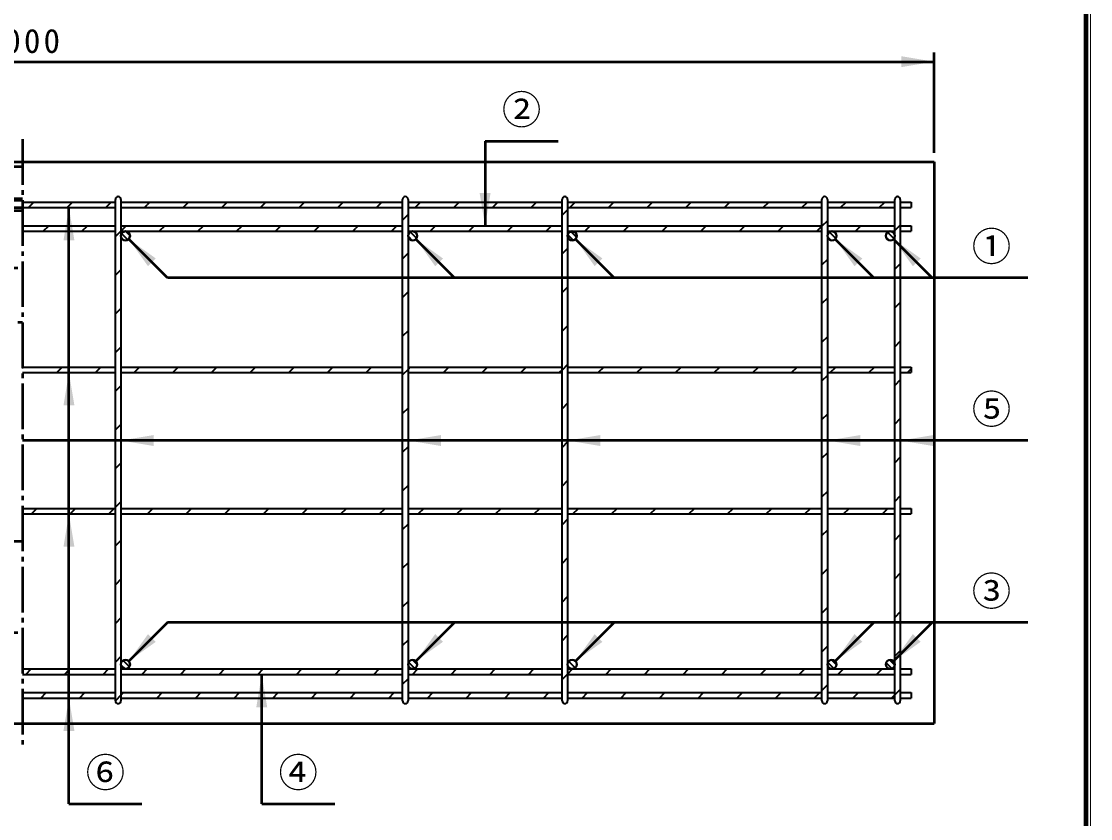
# Model space of a CAD drawing. Units: millimetres, scale not verified. Extents: x 100 to 4105, y 100 to 2870.
# Drawn here: x 2932 to 4105, y 842 to 1716 of the extents above; entities that cross this region are included whole.
import ezdxf
from ezdxf.enums import TextEntityAlignment as Align

# ---------------------------------------------------------------- set-up
doc = ezdxf.new("R2010")
doc.units = ezdxf.units.MM
doc.header["$LTSCALE"] = 5
doc.linetypes.add('USER1', pattern=[13.4, 10, -1.2, 1, -1.2])
doc.linetypes.add('USER2', pattern=[2.2, 1, -1.2])
doc.layers.add('V-nasSTD', color=7, linetype='Continuous', lineweight=35)
doc.styles.add('ＭＳ ゴシック', font='')
doc.styles.get('ＭＳ ゴシック').set_extended_font_data('MS Gothic')

msp = doc.modelspace()

# ---------------------------------------------------------------- hatches: boundary and pattern name
at = {"layer": 'V-nasSTD'}
for points in [[(3897.262, 1665.66), (3933.262, 1671.66), (3897.262, 1677.66)], [(3446.762, 1527.614), (3440.762, 1491.614), (3434.762, 1527.614)], [(2990.262, 1475.66), (2984.262, 1511.66), (2978.262, 1475.66)], [(3071.011, 1447.38), (3049.798, 1477.079), (3079.496, 1455.866)], [(3386.011, 1447.38), (3364.798, 1477.079), (3394.496, 1455.866)], [(3561.011, 1447.38), (3539.798, 1477.079), (3569.496, 1455.866)], [(3846.011, 1447.38), (3824.798, 1477.079), (3854.496, 1455.866)], [(3910.011, 1447.38), (3888.798, 1477.079), (3918.496, 1455.866)], [(2990.262, 1294.66), (2984.262, 1330.66), (2978.262, 1294.66)], [(3077.262, 1262.16), (3041.262, 1256.16), (3077.262, 1250.16)], [(3392.262, 1262.16), (3356.262, 1256.16), (3392.262, 1250.16)], [(3567.262, 1262.16), (3531.262, 1256.16), (3567.262, 1250.16)], [(3852.262, 1262.16), (3816.262, 1256.16), (3852.262, 1250.16)], [(3932.262, 1262.16), (3896.262, 1256.16), (3932.262, 1250.16)], [(2990.262, 1139.66), (2984.262, 1175.66), (2978.262, 1139.66)], [(3071.011, 1043.854), (3049.798, 1014.156), (3079.496, 1035.369)], [(3386.011, 1043.854), (3364.798, 1014.156), (3394.496, 1035.369)], [(3561.011, 1043.854), (3539.798, 1014.156), (3569.496, 1035.369)], [(3846.011, 1043.854), (3824.798, 1014.156), (3854.496, 1035.369)], [(3910.011, 1043.854), (3888.798, 1014.156), (3918.496, 1035.369)], [(3201.762, 963.62), (3195.762, 999.62), (3189.762, 963.62)], [(2990.262, 937.66), (2984.262, 973.66), (2978.262, 937.66)]]:
    msp.add_hatch(color=256, dxfattribs=at).paths.add_polyline_path(points)

# ---------------------------------------------------------------- linework, layer by layer
at = {"layer": 'V-nasSTD', "lineweight": 100}
msp.add_line((4100, 105), (4100, 2865), dxfattribs=at)
at = {"layer": 'V-nasSTD', "lineweight": 50}
for p, q in [((3933.262, 1571.66), (3933.262, 1681.66)), ((1933.262, 1671.66), (3933.262, 1671.66)), ((3440.762, 1584.661), (3520.762, 1584.661)), ((3440.762, 1584.661), (3440.762, 1491.614)), ((1941.262, 1561.66), (3933.262, 1561.66)), ((3933.262, 1561.66), (3933.262, 945.66)), ((1941.262, 1556.66), (2933.262, 1556.66)), ((1933.262, 1521.675), (2933.262, 1521.675)), ((1933.262, 1519.66), (2933.262, 1519.66)), ((1933.262, 1511.66), (2933.262, 1511.66)), ((1933.262, 1508.302), (2933.262, 1508.302)), ((2984.262, 857.66), (2984.262, 1511.66)), ((3092.224, 1434.652), (3049.798, 1477.079)), ((3407.224, 1434.652), (3364.798, 1477.079)), ((3582.224, 1434.652), (3539.798, 1477.079)), ((3867.224, 1434.652), (3824.798, 1477.079)), ((3931.224, 1434.652), (3888.798, 1477.079)), ((4036.262, 1434.652), (3092.224, 1434.652)), ((4036.262, 1256.16), (2933.262, 1256.16)), ((2053.262, 1145.66), (2933.262, 1145.66)), ((3092.224, 1056.582), (3049.798, 1014.156)), ((4036.262, 1056.582), (3092.224, 1056.582)), ((3407.224, 1056.582), (3364.798, 1014.156)), ((3582.224, 1056.582), (3539.798, 1014.156)), ((3867.224, 1056.582), (3824.798, 1014.156)), ((3931.224, 1056.582), (3888.798, 1014.156)), ((3195.762, 857.66), (3195.762, 999.62)), ((1933.262, 945.66), (3933.262, 945.66)), ((2984.262, 857.66), (3064.262, 857.66)), ((3195.762, 857.66), (3275.762, 857.66))]:
    msp.add_line(p, q, dxfattribs=at)
at = {"layer": 'V-nasSTD', "linetype": 'USER1', "lineweight": 50}
msp.add_line((2933.262, 1586.66), (2933.262, 920.66), dxfattribs=at)
at = {"layer": 'V-nasSTD'}
for p, q in [((2933.262, 1517.66), (3035.262, 1517.66)), ((2939.737, 1511.66), (2945.737, 1517.66)), ((2982.163, 1511.66), (2988.163, 1517.66)), ((3024.589, 1511.66), (3030.589, 1517.66)), ((3035.262, 970.66), (3035.262, 1520.66)), ((3041.262, 1520.66), (3041.262, 970.66)), ((3041.262, 1517.66), (3350.262, 1517.66)), ((3067.016, 1511.66), (3070.12, 1514.763)), ((3073.016, 1517.66), (3070.12, 1514.763)), ((3109.442, 1511.66), (3115.442, 1517.66)), ((3151.869, 1511.66), (3157.869, 1517.66)), ((3194.295, 1511.66), (3200.295, 1517.66)), ((3236.722, 1511.66), (3242.722, 1517.66)), ((3279.148, 1511.66), (3285.148, 1517.66)), ((3321.574, 1511.66), (3327.574, 1517.66)), ((3350.262, 970.66), (3350.262, 1520.66)), ((3356.262, 1520.66), (3356.262, 970.66)), ((3356.262, 1517.66), (3525.262, 1517.66)), ((3364.001, 1511.66), (3370.001, 1517.66)), ((3406.427, 1511.66), (3412.427, 1517.66)), ((3448.854, 1511.66), (3454.854, 1517.66)), ((3491.28, 1511.66), (3497.28, 1517.66)), ((3525.262, 970.66), (3525.262, 1520.66)), ((3531.262, 1520.66), (3531.262, 970.66)), ((3531.262, 1517.66), (3810.262, 1517.66)), ((3539.706, 1517.66), (3533.706, 1511.66)), ((3582.133, 1517.66), (3576.133, 1511.66)), ((3624.559, 1517.66), (3618.559, 1511.66)), ((3666.986, 1517.66), (3660.986, 1511.66)), ((3703.412, 1511.66), (3709.412, 1517.66)), ((3745.838, 1511.66), (3751.838, 1517.66)), ((3788.265, 1511.66), (3794.265, 1517.66)), ((3810.262, 970.66), (3810.262, 1520.66)), ((3816.262, 1520.66), (3816.262, 970.66)), ((3816.262, 1517.66), (3890.262, 1517.66)), ((3830.691, 1511.66), (3836.691, 1517.66)), ((3873.118, 1511.66), (3879.118, 1517.66)), ((3890.262, 970.66), (3890.262, 1520.66)), ((3896.262, 1520.66), (3896.262, 970.66)), ((3896.262, 1517.66), (3908.262, 1517.66)), ((3908.262, 1517.66), (3908.262, 1511.66)), ((2933.262, 1511.66), (3035.262, 1511.66)), ((3041.262, 1511.66), (3350.262, 1511.66)), ((3356.262, 1503.922), (3350.262, 1497.922)), ((3356.262, 1511.66), (3525.262, 1511.66)), ((3531.262, 1509.216), (3525.262, 1503.216)), ((3531.262, 1511.66), (3810.262, 1511.66)), ((3816.262, 1511.66), (3890.262, 1511.66)), ((3896.262, 1511.66), (3908.262, 1511.66)), ((2933.262, 1491.614), (3035.262, 1491.614)), ((2956.118, 1485.614), (2962.118, 1491.614)), ((2998.544, 1485.614), (3004.544, 1491.614)), ((3041.262, 1491.614), (3350.262, 1491.614)), ((3046.97, 1491.614), (3041.262, 1485.906)), ((3089.397, 1491.614), (3083.397, 1485.614)), ((3125.823, 1485.614), (3131.823, 1491.614)), ((3168.25, 1485.614), (3174.25, 1491.614)), ((3210.676, 1485.614), (3216.676, 1491.614)), ((3253.102, 1485.614), (3259.102, 1491.614)), ((3301.529, 1491.614), (3298.801, 1488.887)), ((3337.955, 1485.614), (3343.955, 1491.614)), ((3356.262, 1491.614), (3525.262, 1491.614)), ((3380.382, 1485.614), (3386.382, 1491.614)), ((3422.808, 1485.614), (3428.808, 1491.614)), ((3465.234, 1485.614), (3471.234, 1491.614)), ((3507.661, 1485.614), (3513.661, 1491.614)), ((3531.262, 1491.614), (3810.262, 1491.614)), ((3550.087, 1485.614), (3556.087, 1491.614)), ((3598.514, 1491.614), (3592.514, 1485.614)), ((3640.94, 1491.614), (3634.94, 1485.614)), ((3677.366, 1485.614), (3683.366, 1491.614)), ((3719.793, 1485.614), (3725.793, 1491.614)), ((3762.219, 1485.614), (3768.219, 1491.614)), ((3804.646, 1485.614), (3810.262, 1491.231)), ((3816.262, 1497.231), (3810.262, 1491.231)), ((3816.262, 1491.614), (3890.262, 1491.614)), ((3847.072, 1485.614), (3853.072, 1491.614)), ((3896.262, 1492.378), (3890.262, 1486.378)), ((3896.262, 1491.66), (3908.262, 1491.66)), ((3908.262, 1491.66), (3908.262, 1485.66)), ((2933.262, 1485.614), (3035.262, 1485.614)), ((3041.262, 1485.906), (3035.262, 1479.906)), ((3041.262, 1485.614), (3350.262, 1485.614)), ((3042.039, 1483.291), (3048.939, 1476.391)), ((3046.817, 1485.583), (3051.232, 1481.169)), ((3295.529, 1485.614), (3298.801, 1488.887)), ((3356.262, 1485.614), (3525.262, 1485.614)), ((3356.282, 1480.175), (3360.823, 1475.634)), ((3358.65, 1484.878), (3365.526, 1478.002)), ((3531.262, 1485.614), (3810.262, 1485.614)), ((3531.411, 1481.823), (3537.471, 1475.762)), ((3534.884, 1485.42), (3541.069, 1479.236)), ((3816.262, 1485.614), (3890.262, 1485.614)), ((3816.34, 1479.736), (3820.384, 1475.692)), ((3818.42, 1484.727), (3825.376, 1477.771)), ((3880.447, 1479.269), (3883.917, 1475.799)), ((3882.211, 1484.575), (3889.224, 1477.563)), ((3889.498, 1485.614), (3890.262, 1486.378)), ((3896.262, 1485.66), (3908.262, 1485.66)), ((3364.502, 1476.805), (3365.071, 1477.375)), ((3531.262, 1466.789), (3525.262, 1460.789)), ((3356.262, 1461.495), (3350.262, 1455.495)), ((3816.262, 1454.805), (3810.262, 1448.805)), ((3041.262, 1443.48), (3035.262, 1437.48)), ((3896.262, 1449.952), (3890.262, 1443.952)), ((3531.262, 1424.363), (3525.262, 1418.363)), ((3356.262, 1419.069), (3350.262, 1413.069)), ((3816.262, 1412.378), (3810.262, 1406.378)), ((3896.262, 1407.525), (3890.262, 1401.525)), ((3041.262, 1401.054), (3035.262, 1395.054)), ((3356.262, 1376.642), (3350.262, 1370.642)), ((3531.262, 1381.937), (3525.262, 1375.937)), ((3816.262, 1369.952), (3810.262, 1363.952)), ((3896.262, 1365.099), (3890.262, 1359.099)), ((3041.262, 1358.627), (3035.262, 1352.627)), ((3531.262, 1339.51), (3525.262, 1333.51)), ((2933.262, 1336.66), (3035.262, 1336.66)), ((2933.262, 1335.48), (2934.442, 1336.66)), ((2933.262, 1330.66), (3035.262, 1330.66)), ((2970.869, 1330.66), (2976.869, 1336.66)), ((3013.295, 1330.66), (3019.295, 1336.66)), ((3041.262, 1336.66), (3350.262, 1336.66)), ((3041.262, 1330.66), (3350.262, 1330.66)), ((3055.722, 1330.66), (3061.722, 1336.66)), ((3098.148, 1330.66), (3104.148, 1336.66)), ((3140.574, 1330.66), (3146.574, 1336.66)), ((3183.001, 1330.66), (3189.001, 1336.66)), ((3225.427, 1330.66), (3231.427, 1336.66)), ((3267.854, 1330.66), (3273.854, 1336.66)), ((3310.28, 1330.66), (3316.28, 1336.66)), ((3356.262, 1334.216), (3350.262, 1328.216)), ((3356.262, 1336.66), (3525.262, 1336.66)), ((3358.706, 1336.66), (3356.262, 1334.216)), ((3356.262, 1330.66), (3525.262, 1330.66)), ((3395.133, 1330.66), (3401.133, 1336.66)), ((3437.559, 1330.66), (3443.559, 1336.66)), ((3479.986, 1330.66), (3485.986, 1336.66)), ((3522.412, 1330.66), (3525.262, 1333.51)), ((3531.262, 1336.66), (3810.262, 1336.66)), ((3531.262, 1330.66), (3810.262, 1330.66)), ((3570.838, 1336.66), (3564.838, 1330.66)), ((3607.265, 1330.66), (3613.265, 1336.66)), ((3649.691, 1330.66), (3655.691, 1336.66)), ((3692.118, 1330.66), (3698.118, 1336.66)), ((3734.544, 1330.66), (3740.544, 1336.66)), ((3776.97, 1330.66), (3782.97, 1336.66)), ((3816.262, 1327.525), (3810.262, 1321.525)), ((3816.262, 1336.66), (3890.262, 1336.66)), ((3816.262, 1330.66), (3890.262, 1330.66)), ((3819.397, 1330.66), (3825.397, 1336.66)), ((3861.823, 1330.66), (3867.823, 1336.66)), ((3896.262, 1336.66), (3908.262, 1336.66)), ((3896.262, 1330.66), (3908.262, 1330.66)), ((3904.25, 1330.66), (3908.262, 1334.673)), ((3908.262, 1336.66), (3908.262, 1330.66)), ((3041.262, 1316.201), (3035.262, 1310.201)), ((3896.262, 1322.673), (3890.262, 1316.673)), ((3356.262, 1291.789), (3350.262, 1285.789)), ((3531.262, 1297.084), (3525.262, 1291.084)), ((3816.262, 1285.099), (3810.262, 1279.099)), ((3896.262, 1280.246), (3890.262, 1274.246)), ((3041.262, 1273.774), (3035.262, 1267.774)), ((3356.262, 1249.363), (3350.262, 1243.363)), ((3531.262, 1254.657), (3525.262, 1248.657)), ((3816.262, 1242.673), (3810.262, 1236.673)), ((3896.262, 1237.82), (3890.262, 1231.82)), ((3041.262, 1231.348), (3035.262, 1225.348)), ((3531.262, 1212.231), (3525.262, 1206.231)), ((3356.262, 1206.937), (3350.262, 1200.937)), ((3816.262, 1200.246), (3810.262, 1194.246)), ((3041.262, 1188.922), (3035.262, 1182.922)), ((3896.262, 1195.393), (3890.262, 1189.393)), ((2933.262, 1181.66), (3035.262, 1181.66)), ((2933.262, 1175.66), (3035.262, 1175.66)), ((2943.148, 1175.66), (2949.148, 1181.66)), ((2985.574, 1175.66), (2991.574, 1181.66)), ((3028.001, 1175.66), (3034.001, 1181.66)), ((3041.262, 1181.66), (3350.262, 1181.66)), ((3041.262, 1175.66), (3350.262, 1175.66)), ((3070.427, 1175.66), (3076.427, 1181.66)), ((3112.854, 1175.66), (3118.854, 1181.66)), ((3155.28, 1175.66), (3161.28, 1181.66)), ((3197.706, 1175.66), (3203.706, 1181.66)), ((3240.133, 1175.66), (3246.133, 1181.66)), ((3282.559, 1175.66), (3288.559, 1181.66)), ((3324.986, 1175.66), (3330.986, 1181.66)), ((3356.262, 1181.66), (3525.262, 1181.66)), ((3356.262, 1175.66), (3525.262, 1175.66)), ((3373.412, 1181.66), (3367.412, 1175.66)), ((3409.838, 1175.66), (3415.838, 1181.66)), ((3452.265, 1175.66), (3458.265, 1181.66)), ((3494.691, 1175.66), (3500.691, 1181.66)), ((3531.262, 1181.66), (3810.262, 1181.66)), ((3531.262, 1175.66), (3810.262, 1175.66)), ((3537.118, 1175.66), (3543.118, 1181.66)), ((3579.544, 1175.66), (3585.544, 1181.66)), ((3621.97, 1175.66), (3627.97, 1181.66)), ((3664.397, 1175.66), (3670.397, 1181.66)), ((3706.823, 1175.66), (3712.823, 1181.66)), ((3749.25, 1175.66), (3755.25, 1181.66)), ((3791.676, 1175.66), (3797.676, 1181.66)), ((3816.262, 1181.66), (3890.262, 1181.66)), ((3816.262, 1175.66), (3890.262, 1175.66)), ((3834.102, 1175.66), (3840.102, 1181.66)), ((3876.529, 1175.66), (3882.529, 1181.66)), ((3896.262, 1181.66), (3908.262, 1181.66)), ((3896.262, 1175.66), (3908.262, 1175.66)), ((3908.262, 1181.66), (3908.262, 1175.66)), ((3356.262, 1164.51), (3350.262, 1158.51)), ((3531.262, 1169.805), (3525.262, 1163.805)), ((3816.262, 1157.82), (3810.262, 1151.82)), ((3896.262, 1152.967), (3890.262, 1146.967)), ((3041.262, 1146.495), (3035.262, 1140.495)), ((3531.262, 1127.378), (3525.262, 1121.378)), ((3356.262, 1122.084), (3350.262, 1116.084)), ((3816.262, 1115.393), (3810.262, 1109.393)), ((3041.262, 1104.069), (3035.262, 1098.069)), ((3896.262, 1110.541), (3890.262, 1104.541)), ((3356.262, 1079.657), (3350.262, 1073.657)), ((3525.262, 1078.952), (3531.262, 1084.952)), ((3816.262, 1072.967), (3810.262, 1066.967)), ((3896.262, 1068.114), (3890.262, 1062.114)), ((3041.262, 1061.642), (3035.262, 1055.642)), ((3356.262, 1037.231), (3350.262, 1031.231)), ((3525.262, 1036.525), (3531.262, 1042.525)), ((3816.262, 1030.541), (3810.262, 1024.541)), ((3896.262, 1025.688), (3890.262, 1019.688)), ((3041.262, 1019.216), (3035.262, 1013.216)), ((3041.273, 1010.295), (3045.938, 1005.631)), ((3043.716, 1014.923), (3050.566, 1008.074)), ((3356.831, 1012.935), (3363.578, 1006.188)), ((3361.217, 1015.62), (3366.262, 1010.575)), ((3532.561, 1013.982), (3539.624, 1006.919)), ((3538.546, 1015.068), (3540.711, 1012.903)), ((3816.706, 1012.679), (3823.322, 1006.064)), ((3820.853, 1015.603), (3826.246, 1010.211)), ((3880.6, 1012.425), (3887.068, 1005.957)), ((3884.53, 1015.566), (3890.209, 1009.888)), ((2933.262, 1005.62), (3035.262, 1005.62)), ((2933.262, 999.62), (3035.262, 999.62)), ((2936.814, 999.62), (2942.814, 1005.62)), ((2979.24, 999.62), (2985.24, 1005.62)), ((3021.667, 999.62), (3027.667, 1005.62)), ((3041.262, 1005.62), (3350.262, 1005.62)), ((3041.262, 999.62), (3350.262, 999.62)), ((3070.093, 1005.62), (3064.093, 999.62)), ((3112.519, 1005.62), (3106.519, 999.62)), ((3154.946, 1005.62), (3148.946, 999.62)), ((3191.372, 999.62), (3197.372, 1005.62)), ((3233.799, 999.62), (3239.799, 1005.62)), ((3276.225, 999.62), (3282.225, 1005.62)), ((3318.651, 999.62), (3324.651, 1005.62)), ((3356.262, 1005.62), (3525.262, 1005.62)), ((3356.262, 999.62), (3525.262, 999.62)), ((3361.078, 999.62), (3367.078, 1005.62)), ((3403.504, 999.62), (3409.504, 1005.62)), ((3445.931, 999.62), (3451.931, 1005.62)), ((3488.357, 999.62), (3494.357, 1005.62)), ((3525.262, 994.099), (3531.262, 1000.099)), ((3531.262, 1005.62), (3810.262, 1005.62)), ((3531.262, 1000.099), (3536.784, 1005.62)), ((3531.262, 999.62), (3810.262, 999.62)), ((3573.21, 999.62), (3579.21, 1005.62)), ((3615.636, 999.62), (3621.636, 1005.62)), ((3658.063, 999.62), (3664.063, 1005.62)), ((3700.489, 999.62), (3706.489, 1005.62)), ((3742.916, 999.62), (3748.916, 1005.62)), ((3785.342, 999.62), (3791.342, 1005.62)), ((3816.262, 1005.62), (3890.262, 1005.62)), ((3816.262, 999.62), (3890.262, 999.62)), ((3827.768, 999.62), (3833.768, 1005.62)), ((3870.195, 999.62), (3876.195, 1005.62)), ((3896.262, 1005.66), (3908.262, 1005.66)), ((3896.262, 999.66), (3908.262, 999.66)), ((3908.262, 1005.66), (3908.262, 999.66)), ((3350.262, 988.805), (3356.262, 994.805)), ((3816.262, 988.114), (3810.262, 982.114)), ((2933.262, 979.66), (3035.262, 979.66)), ((2933.262, 973.66), (3035.262, 973.66)), ((2953.28, 973.66), (2959.28, 979.66)), ((2995.706, 973.66), (3001.706, 979.66)), ((3041.262, 976.789), (3035.262, 970.789)), ((3041.262, 979.66), (3350.262, 979.66)), ((3044.133, 979.66), (3041.262, 976.789)), ((3041.262, 973.66), (3350.262, 973.66)), ((3086.559, 979.66), (3080.559, 973.66)), ((3128.986, 979.66), (3122.986, 973.66)), ((3165.412, 973.66), (3171.412, 979.66)), ((3207.838, 973.66), (3213.838, 979.66)), ((3250.265, 973.66), (3256.265, 979.66)), ((3292.691, 973.66), (3298.691, 979.66)), ((3335.118, 973.66), (3341.118, 979.66)), ((3356.262, 979.66), (3525.262, 979.66)), ((3356.262, 973.66), (3525.262, 973.66)), ((3377.544, 973.66), (3383.544, 979.66)), ((3419.97, 973.66), (3425.97, 979.66)), ((3462.397, 973.66), (3468.397, 979.66)), ((3504.823, 973.66), (3510.823, 979.66)), ((3531.262, 979.66), (3810.262, 979.66)), ((3531.262, 973.66), (3810.262, 973.66)), ((3547.25, 973.66), (3553.25, 979.66)), ((3589.676, 973.66), (3595.676, 979.66)), ((3632.102, 973.66), (3638.102, 979.66)), ((3674.529, 973.66), (3680.529, 979.66)), ((3716.955, 973.66), (3722.955, 979.66)), ((3759.382, 973.66), (3765.382, 979.66)), ((3801.808, 973.66), (3807.808, 979.66)), ((3816.262, 979.66), (3890.262, 979.66)), ((3816.262, 973.66), (3890.262, 973.66)), ((3844.235, 973.66), (3850.235, 979.66)), ((3886.661, 973.66), (3890.262, 977.261)), ((3896.262, 983.261), (3890.262, 977.261)), ((3896.262, 979.66), (3908.262, 979.66)), ((3896.262, 973.66), (3908.262, 973.66)), ((3908.262, 979.66), (3908.262, 973.66))]:
    msp.add_line(p, q, dxfattribs=at)
at = {"layer": 'V-nasSTD', "linetype": 'USER2', "lineweight": 50}
for p, q in [((1933.262, 1445.66), (2933.262, 1445.66)), ((2933.262, 1385.66), (1933.262, 1385.66)), ((1933.262, 1045.66), (2933.262, 1045.66))]:
    msp.add_line(p, q, dxfattribs=at)
at = {"layer": 'V-nasSTD', "lineweight": 13}
msp.add_lwpolyline([(100, 100), (100, 2870), (4105, 2870), (4105, 100)], close=True, dxfattribs=at)
at = {"layer": 'V-nasSTD'}
for centre in [(3046.262, 1480.614), (3361.262, 1480.614), (3536.262, 1480.614), (3821.262, 1480.614), (3885.262, 1480.614), (3046.262, 1010.62), (3361.262, 1010.62), (3536.262, 1010.62), (3821.262, 1010.62), (3885.262, 1010.62)]:
    msp.add_circle(centre, 5, dxfattribs=at)
for centre, radius, start, end in [((3038.262, 1520.66), 3, 0, 180), ((3353.262, 1520.66), 3, 0, 180), ((3528.262, 1520.66), 3, 0, 180), ((3813.262, 1520.66), 3, 0, 180), ((3893.262, 1520.66), 3, 0, 180), ((3046.262, 1480.614), 5, 180, 90), ((3046.262, 1480.614), 5, 90, 180), ((3361.262, 1480.614), 5, 90, 180), ((3361.262, 1480.614), 5, 180, 90), ((3536.262, 1480.614), 5, 90, 180), ((3536.262, 1480.614), 5, 180, 90), ((3821.262, 1480.614), 5, 90, 180), ((3821.262, 1480.614), 5, 180, 90), ((3885.262, 1480.614), 5, 90, 0), ((3885.262, 1480.614), 5, 0, 90), ((3046.262, 1010.62), 5, 270, 180), ((3046.262, 1010.62), 5, 180, 270), ((3361.262, 1010.62), 5, 270, 180), ((3361.262, 1010.62), 5, 180, 270), ((3536.262, 1010.62), 5, 270, 180), ((3536.262, 1010.62), 5, 180, 270), ((3821.262, 1010.62), 5, 270, 180), ((3821.262, 1010.62), 5, 180, 270), ((3885.262, 1010.62), 5, 0, 270), ((3885.262, 1010.62), 5, 270, 0), ((3038.262, 970.66), 3, 180, 0), ((3353.262, 970.66), 3, 180, 0), ((3528.262, 970.66), 3, 180, 0), ((3813.262, 970.66), 3, 180, 0), ((3893.262, 970.66), 3, 180, 0)]:
    msp.add_arc(centre, radius, start, end, dxfattribs=at)

# ---------------------------------------------------------------- texts
at = {"layer": 'V-nasSTD', "style": 'ＭＳ ゴシック'}
for s, p in [('②', (3459.162, 1634.861)), ('①', (3974.662, 1484.852)), ('⑤', (3974.662, 1306.36)), ('③', (3974.662, 1106.782)), ('⑥', (3002.662, 907.86)), ('④', (3214.162, 907.86))]:
    msp.add_text(s, height=31.67, dxfattribs=at).set_placement(p, align=Align.TOP_LEFT)
at = {"layer": 'V-nasSTD', "insert": (2891.862, 1707.66), "char_height": 26.39, "attachment_point": 1, "style": 'ＭＳ ゴシック'}
msp.add_mtext('\\T1.2;2000', dxfattribs=at)

doc.saveas('drawing.dxf')
